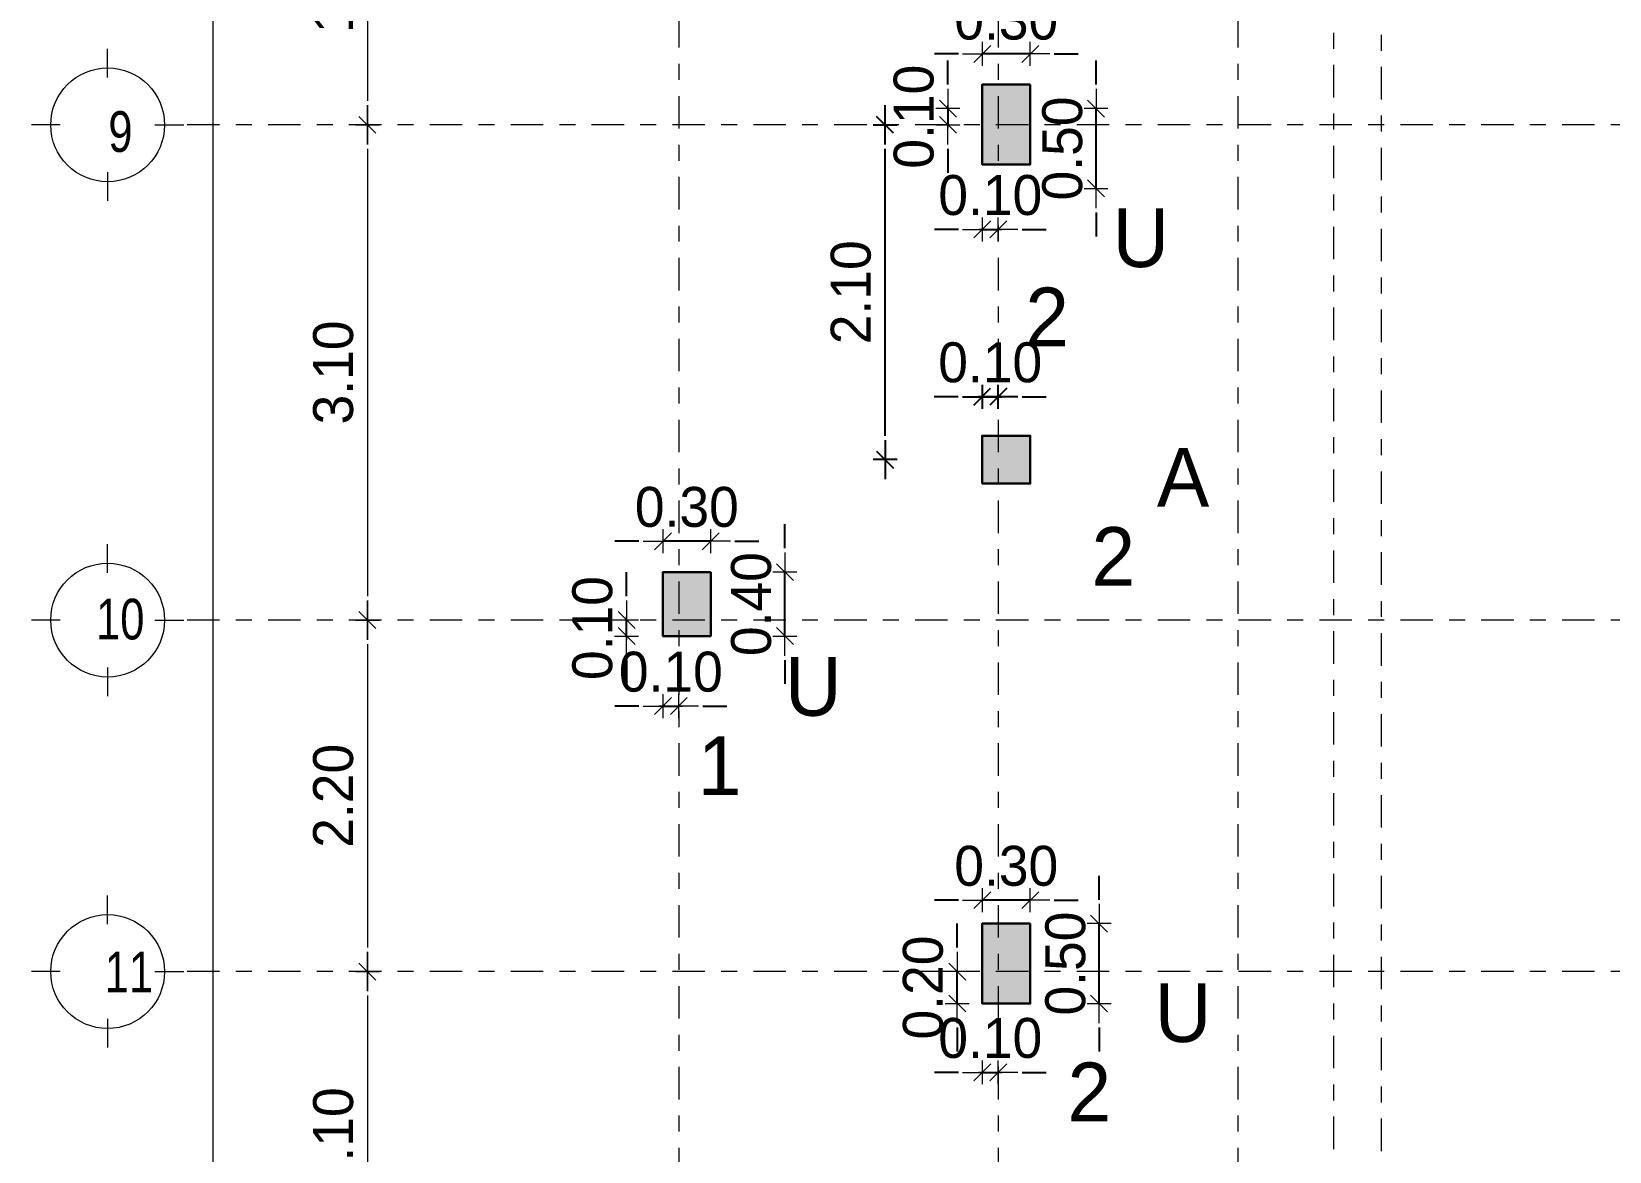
# Model space of a CAD drawing. Header units: inches. Extents: x -1583 to -1389, y -6910 to -6586.
# Drawn here: x -1456.87 to -1446.99, y -6623.14 to -6616.13 of the extents above; entities that cross this region are included whole.
import ezdxf

# ---------------------------------------------------------------- set-up
doc = ezdxf.new("R2010")
doc.units = ezdxf.units.IN
doc.header["$MEASUREMENT"] = 0
doc.linetypes.add('CENTERX2', pattern=[101.6, 63.5, -12.7, 12.7, -12.7])
doc.linetypes.add('DASHDOTX2', pattern=[50.8, 25.4, -12.7, 0, -12.7])
for name, color, linetype in [('Axsis', 8, 'CENTERX2'), ('footing', 5, 'Continuous'), ('U-r-p', 7, 'Continuous')]:
    doc.layers.add(name, color=color, linetype=linetype)
for name, color, linetype, lineweight in [('COLUMNS', 3, 'Continuous', 30), ('dime', 240, 'Continuous', 13), ('ejes', 134, 'Continuous', 15), ('F DIM IN', 147, 'Continuous', 5), ('st', 41, 'Continuous', 15), ('wall', 7, 'Continuous', 30)]:
    doc.layers.add(name, color=color, linetype=linetype, lineweight=lineweight)
doc.styles.add('ARIAL', font='arialbd.ttf', dxfattribs={"width": 0.8, "height": 500})
doc.styles.add('AX', font='xarab.shx', dxfattribs={"height": 0.12})
doc.styles.add('SOSA', font='sosa.shx')
doc.dimstyles.new('DIM-50', dxfattribs={"dimtxt": 0.25, "dimasz": 0.15, "dimexe": 0, "dimexo": 0, "dimgap": 0.05, "dimtad": 1, "dimzin": 0, "dimdsep": 46, "dimtxsty": 'SOSA', "dimblk1": 'DIM-TICK', "dimblk2": 'DIM-TICK', "dimsah": 1, "dimcen": 1, "dimse1": 1, "dimse2": 1, "dimclrd": 251, "dimclrt": 4, "dimadec": 0, "dimazin": 0, "dimtfac": 1.5, "dimtix": 1, "dimtmove": 0, "dimatfit": 0, "dimldrblk": 'DIM-TICK', "dimfxl": 1, "dimtolj": 1, "dimtzin": 0, "dimarcsym": 0})

# ---------------------------------------------------------------- blocks, each defined once
blk = doc.blocks.new('12556')
at = {"layer": 'COLUMNS'}
h = blk.add_hatch(color=1, dxfattribs=at)
h.set_gradient(color1=(0, 255, 0), color2=(0, 77, 0), rotation=45, centered=1, one_color=1, tint=0.15, name='INVCYLINDER')
h.paths.add_polyline_path([(764545.9607, 2210423.4488), (764545.6607, 2210423.4488), (764545.6607, 2210422.9488), (764545.9607, 2210422.9488)])
h = blk.add_hatch(color=1, dxfattribs=at)
h.set_gradient(color1=(0, 255, 0), color2=(0, 77, 0), rotation=45, centered=1, one_color=1, tint=0.15, name='INVCYLINDER')
h.paths.add_polyline_path([(764545.9607, 2210418.1969), (764545.6607, 2210418.1969), (764545.6607, 2210417.6969), (764545.9607, 2210417.6969)])
at = {"layer": 'COLUMNS', "color": 3}
for points in [[(764545.9607, 2210423.4488), (764545.6607, 2210423.4488), (764545.6607, 2210422.9488), (764545.9607, 2210422.9488)], [(764545.9607, 2210418.1969), (764545.6607, 2210418.1969), (764545.6607, 2210417.6969), (764545.9607, 2210417.6969)]]:
    blk.add_lwpolyline(points, close=True, dxfattribs=at)
blk = doc.blocks.new('44545')
at = {"layer": 'COLUMNS'}
h = blk.add_hatch(color=1, dxfattribs=at)
h.set_gradient(color1=(0, 255, 0), color2=(0, 77, 0), rotation=45, centered=1, one_color=1, tint=0.15, name='INVCYLINDER')
h.paths.add_polyline_path([(764585.9324, 2210421.0365), (764585.6324, 2210421.0365), (764585.6324, 2210420.6365), (764585.9324, 2210420.6365)])
at = {"layer": 'COLUMNS', "color": 3}
blk.add_lwpolyline([(764585.9324, 2210421.0365), (764585.6324, 2210421.0365), (764585.6324, 2210420.6365), (764585.9324, 2210420.6365)], close=True, dxfattribs=at)
blk = doc.blocks.new('1215447849')
at = {"layer": 'F DIM IN', "color": 0}
for p, q in [((2873.4101, -5903.6358), (2873.4101, -5903.4558)), ((2873.1138, -5903.9321), (2872.9338, -5903.9321)), ((2873.7063, -5903.9321), (2873.8863, -5903.9321)), ((2873.4101, -5904.2284), (2873.4101, -5904.4084))]:
    blk.add_line(p, q, dxfattribs=at)
blk.add_circle((2873.4101, -5903.9321), 0.3563, dxfattribs=at)
blk = doc.blocks.new('DIM-TICK')
for p, q in [((-0.82, 0), (0.82, 0)), ((-0.354, -0.354), (0.354, 0.354)), ((0, 0.5), (0, -0.5))]:
    blk.add_line(p, q)
blk = doc.blocks.new('*D32')
at = {"layer": 'Defpoints', "color": 0, "transparency": 16777216}
for p in [(-1799.3039, -6619.7948), (-1799.469, -6621.5948), (-1799.3449, -6621.5948)]:
    blk.add_point(p, dxfattribs=at)
at = {"layer": 'dime', "color": 251, "lineweight": -2, "transparency": 16777216}
blk.add_line((-1799.469, -6619.9448), (-1799.469, -6621.4448), dxfattribs=at)
at = {"layer": 'dime', "color": 251, "lineweight": -2, "transparency": 16777216, "xscale": 0.15, "yscale": 0.15, "zscale": 0.15}
for p, rotation in [((-1799.469, -6619.7948), 90), ((-1799.469, -6621.5948), 270)]:
    blk.add_blockref('DIM-TICK', p, dxfattribs=dict(at, rotation=rotation))
at = {"layer": 'dime', "color": 4, "transparency": 16777216, "insert": (-1799.6825, -6620.6948), "char_height": 0.25, "attachment_point": 5, "rotation": 90, "style": 'SOSA'}
blk.add_mtext('\\A1;1.80', dxfattribs=at)
blk = doc.blocks.new('*D33')
at = {"layer": 'Defpoints', "color": 0, "transparency": 16777216}
for p in [(-1799.3449, -6621.5948), (-1799.469, -6624.6948), (-1799.4143, -6624.6948)]:
    blk.add_point(p, dxfattribs=at)
at = {"layer": 'dime', "color": 251, "lineweight": -2, "transparency": 16777216}
blk.add_line((-1799.469, -6621.7448), (-1799.469, -6624.5448), dxfattribs=at)
at = {"layer": 'dime', "color": 251, "lineweight": -2, "transparency": 16777216, "xscale": 0.15, "yscale": 0.15, "zscale": 0.15}
for p, rotation in [((-1799.469, -6621.5948), 90), ((-1799.469, -6624.6948), 270)]:
    blk.add_blockref('DIM-TICK', p, dxfattribs=dict(at, rotation=rotation))
at = {"layer": 'dime', "color": 4, "transparency": 16777216, "insert": (-1799.6825, -6623.1448), "char_height": 0.25, "attachment_point": 5, "rotation": 90, "style": 'SOSA'}
blk.add_mtext('\\A1;3.10', dxfattribs=at)
blk = doc.blocks.new('*D34')
at = {"layer": 'Defpoints', "color": 0, "transparency": 16777216}
for p in [(-1799.4143, -6624.6948), (-1799.469, -6626.8948), (-1799.3351, -6626.8948)]:
    blk.add_point(p, dxfattribs=at)
at = {"layer": 'dime', "color": 251, "lineweight": -2, "transparency": 16777216}
blk.add_line((-1799.469, -6624.8448), (-1799.469, -6626.7448), dxfattribs=at)
at = {"layer": 'dime', "color": 251, "lineweight": -2, "transparency": 16777216, "xscale": 0.15, "yscale": 0.15, "zscale": 0.15}
for p, rotation in [((-1799.469, -6624.6948), 90), ((-1799.469, -6626.8948), 270)]:
    blk.add_blockref('DIM-TICK', p, dxfattribs=dict(at, rotation=rotation))
at = {"layer": 'dime', "color": 4, "transparency": 16777216, "insert": (-1799.6825, -6625.7948), "char_height": 0.25, "attachment_point": 5, "rotation": 90, "style": 'SOSA'}
blk.add_mtext('\\A1;2.20', dxfattribs=at)
blk = doc.blocks.new('*D35')
at = {"layer": 'Defpoints', "color": 0, "transparency": 16777216}
for p in [(-1799.3351, -6626.8948), (-1799.5215, -6628.9948), (-1799.469, -6628.9948)]:
    blk.add_point(p, dxfattribs=at)
at = {"layer": 'dime', "color": 251, "lineweight": -2, "transparency": 16777216}
blk.add_line((-1799.469, -6627.0448), (-1799.469, -6628.8448), dxfattribs=at)
at = {"layer": 'dime', "color": 251, "lineweight": -2, "transparency": 16777216, "xscale": 0.15, "yscale": 0.15, "zscale": 0.15}
for p, rotation in [((-1799.469, -6626.8948), 90), ((-1799.469, -6628.9948), 270)]:
    blk.add_blockref('DIM-TICK', p, dxfattribs=dict(at, rotation=rotation))
at = {"layer": 'dime', "color": 4, "transparency": 16777216, "insert": (-1799.6825, -6627.9448), "char_height": 0.25, "attachment_point": 5, "rotation": 90, "style": 'SOSA'}
blk.add_mtext('\\A1;2.10', dxfattribs=at)
blk = doc.blocks.new('*D38')
at = {"layer": 'Defpoints', "color": 0, "transparency": 16777216}
for p in [(-1800.4342, -6599.0948), (-1797.6195, -6599.0948), (-1797.6195, -6629.0948)]:
    blk.add_point(p, dxfattribs=at)
at = {"layer": 'dime', "color": 251, "lineweight": -2, "transparency": 16777216}
blk.add_line((-1800.4342, -6628.9448), (-1800.4342, -6599.2448), dxfattribs=at)
at = {"layer": 'dime', "color": 251, "lineweight": -2, "transparency": 16777216, "xscale": 0.15, "yscale": 0.15, "zscale": 0.15}
for p, rotation in [((-1800.4342, -6599.0948), 90), ((-1800.4342, -6629.0948), 270)]:
    blk.add_blockref('DIM-TICK', p, dxfattribs=dict(at, rotation=rotation))
at = {"layer": 'dime', "color": 4, "transparency": 16777216, "insert": (-1800.6477, -6614.0948), "char_height": 0.25, "attachment_point": 5, "rotation": 90, "style": 'SOSA'}
blk.add_mtext('\\A1;30.00', dxfattribs=at)
blk = doc.blocks.new('*D128')
at = {"layer": 'Defpoints', "color": 0, "transparency": 16777216}
for p in [(-1453.1457, -6619.8188), (-1452.919, -6619.8188), (-1452.919, -6619.9188)]:
    blk.add_point(p, dxfattribs=at)
at = {"layer": 'dime', "color": 251, "lineweight": -2, "transparency": 16777216}
for p, q in [((-1453.1457, -6619.6688), (-1453.1457, -6619.5188)), ((-1453.1457, -6619.9188), (-1453.1457, -6619.8188)), ((-1453.1457, -6620.0688), (-1453.1457, -6620.2188))]:
    blk.add_line(p, q, dxfattribs=at)
at = {"layer": 'dime', "color": 251, "lineweight": -2, "transparency": 16777216, "xscale": 0.15, "yscale": 0.15, "zscale": 0.15}
for p, rotation in [((-1453.1457, -6619.8188), 270), ((-1453.1457, -6619.9188), 90)]:
    blk.add_blockref('DIM-TICK', p, dxfattribs=dict(at, rotation=rotation))
at = {"layer": 'dime', "color": 4, "transparency": 16777216, "insert": (-1453.3593, -6619.8688), "char_height": 0.25, "attachment_point": 5, "rotation": 90, "style": 'SOSA'}
blk.add_mtext('\\A1;0.10', dxfattribs=at)
blk = doc.blocks.new('*D129')
at = {"layer": 'Defpoints', "color": 0, "transparency": 16777216}
for p in [(-1452.919, -6619.939), (-1452.819, -6619.939), (-1452.819, -6620.3568)]:
    blk.add_point(p, dxfattribs=at)
at = {"layer": 'dime', "color": 251, "lineweight": -2, "transparency": 16777216}
for p, q in [((-1453.069, -6620.3568), (-1453.219, -6620.3568)), ((-1452.919, -6620.3568), (-1452.819, -6620.3568)), ((-1452.669, -6620.3568), (-1452.519, -6620.3568))]:
    blk.add_line(p, q, dxfattribs=at)
at = {"layer": 'dime', "color": 251, "lineweight": -2, "transparency": 16777216, "xscale": 0.15, "yscale": 0.15, "zscale": 0.15}
blk.add_blockref('DIM-TICK', (-1452.919, -6620.3568), dxfattribs=at)
at = {"layer": 'dime', "color": 251, "lineweight": -2, "transparency": 16777216, "xscale": 0.15, "yscale": 0.15, "zscale": 0.15, "rotation": 180}
blk.add_blockref('DIM-TICK', (-1452.819, -6620.3568), dxfattribs=at)
at = {"layer": 'dime', "color": 4, "transparency": 16777216, "insert": (-1452.869, -6620.1433), "char_height": 0.25, "attachment_point": 5, "style": 'SOSA'}
blk.add_mtext('\\A1;0.10', dxfattribs=at)
blk = doc.blocks.new('*D130')
at = {"layer": 'Defpoints', "color": 0, "transparency": 16777216}
for p in [(-1452.619, -6619.5188), (-1452.1551, -6619.5188), (-1452.619, -6619.9188)]:
    blk.add_point(p, dxfattribs=at)
at = {"layer": 'dime', "color": 251, "lineweight": -2, "transparency": 16777216}
for p, q in [((-1452.1551, -6619.3688), (-1452.1551, -6619.2188)), ((-1452.1551, -6619.9188), (-1452.1551, -6619.5188)), ((-1452.1551, -6620.0688), (-1452.1551, -6620.2188))]:
    blk.add_line(p, q, dxfattribs=at)
at = {"layer": 'dime', "color": 251, "lineweight": -2, "transparency": 16777216, "xscale": 0.15, "yscale": 0.15, "zscale": 0.15}
for p, rotation in [((-1452.1551, -6619.5188), 270), ((-1452.1551, -6619.9188), 90)]:
    blk.add_blockref('DIM-TICK', p, dxfattribs=dict(at, rotation=rotation))
at = {"layer": 'dime', "color": 4, "transparency": 16777216, "insert": (-1452.3652, -6619.7188), "char_height": 0.25, "attachment_point": 5, "rotation": 90, "style": 'SOSA'}
blk.add_mtext('\\A1;0.40', dxfattribs=at)
blk = doc.blocks.new('*D131')
at = {"layer": 'Defpoints', "color": 0, "transparency": 16777216}
for p in [(-1452.919, -6619.3253), (-1452.919, -6619.5188), (-1452.619, -6619.5188)]:
    blk.add_point(p, dxfattribs=at)
at = {"layer": 'dime', "color": 251, "lineweight": -2, "transparency": 16777216}
for p, q in [((-1453.069, -6619.3253), (-1453.219, -6619.3253)), ((-1452.619, -6619.3253), (-1452.919, -6619.3253)), ((-1452.469, -6619.3253), (-1452.319, -6619.3253))]:
    blk.add_line(p, q, dxfattribs=at)
at = {"layer": 'dime', "color": 251, "lineweight": -2, "transparency": 16777216, "xscale": 0.15, "yscale": 0.15, "zscale": 0.15}
blk.add_blockref('DIM-TICK', (-1452.919, -6619.3253), dxfattribs=at)
at = {"layer": 'dime', "color": 251, "lineweight": -2, "transparency": 16777216, "xscale": 0.15, "yscale": 0.15, "zscale": 0.15, "rotation": 180}
blk.add_blockref('DIM-TICK', (-1452.619, -6619.3253), dxfattribs=at)
at = {"layer": 'dime', "color": 4, "transparency": 16777216, "insert": (-1452.769, -6619.1118), "char_height": 0.25, "attachment_point": 5, "style": 'SOSA'}
blk.add_mtext('\\A1;0.30', dxfattribs=at)
blk = doc.blocks.new('*D163')
at = {"layer": 'Defpoints', "color": 0, "transparency": 16777216}
for p in [(-1451.0759, -6622.0188), (-1450.919, -6622.0188), (-1450.919, -6622.2188)]:
    blk.add_point(p, dxfattribs=at)
at = {"layer": 'dime', "color": 251, "lineweight": -2, "transparency": 16777216}
for p, q in [((-1451.0759, -6621.8688), (-1451.0759, -6621.7188)), ((-1451.0759, -6622.2188), (-1451.0759, -6622.0188)), ((-1451.0759, -6622.3688), (-1451.0759, -6622.5188))]:
    blk.add_line(p, q, dxfattribs=at)
at = {"layer": 'dime', "color": 251, "lineweight": -2, "transparency": 16777216, "xscale": 0.15, "yscale": 0.15, "zscale": 0.15}
for p, rotation in [((-1451.0759, -6622.0188), 270), ((-1451.0759, -6622.2188), 90)]:
    blk.add_blockref('DIM-TICK', p, dxfattribs=dict(at, rotation=rotation))
at = {"layer": 'dime', "color": 4, "transparency": 16777216, "insert": (-1451.2894, -6622.1188), "char_height": 0.25, "attachment_point": 5, "rotation": 90, "style": 'SOSA'}
blk.add_mtext('\\A1;0.20', dxfattribs=at)
blk = doc.blocks.new('*D164')
at = {"layer": 'Defpoints', "color": 0, "transparency": 16777216}
for p in [(-1450.919, -6622.2188), (-1450.819, -6622.2188), (-1450.819, -6622.6496)]:
    blk.add_point(p, dxfattribs=at)
at = {"layer": 'dime', "color": 251, "lineweight": -2, "transparency": 16777216}
for p, q in [((-1451.069, -6622.6496), (-1451.219, -6622.6496)), ((-1450.919, -6622.6496), (-1450.819, -6622.6496)), ((-1450.669, -6622.6496), (-1450.519, -6622.6496))]:
    blk.add_line(p, q, dxfattribs=at)
at = {"layer": 'dime', "color": 251, "lineweight": -2, "transparency": 16777216, "xscale": 0.15, "yscale": 0.15, "zscale": 0.15}
blk.add_blockref('DIM-TICK', (-1450.919, -6622.6496), dxfattribs=at)
at = {"layer": 'dime', "color": 251, "lineweight": -2, "transparency": 16777216, "xscale": 0.15, "yscale": 0.15, "zscale": 0.15, "rotation": 180}
blk.add_blockref('DIM-TICK', (-1450.819, -6622.6496), dxfattribs=at)
at = {"layer": 'dime', "color": 4, "transparency": 16777216, "insert": (-1450.869, -6622.4361), "char_height": 0.25, "attachment_point": 5, "style": 'SOSA'}
blk.add_mtext('\\A1;0.10', dxfattribs=at)
blk = doc.blocks.new('*D165')
at = {"layer": 'Defpoints', "color": 0, "transparency": 16777216}
for p in [(-1450.619, -6621.7188), (-1450.1878, -6621.7188), (-1450.619, -6622.2188)]:
    blk.add_point(p, dxfattribs=at)
at = {"layer": 'dime', "color": 251, "lineweight": -2, "transparency": 16777216}
for p, q in [((-1450.1878, -6621.5688), (-1450.1878, -6621.4188)), ((-1450.1878, -6622.2188), (-1450.1878, -6621.7188)), ((-1450.1878, -6622.3688), (-1450.1878, -6622.5188))]:
    blk.add_line(p, q, dxfattribs=at)
at = {"layer": 'dime', "color": 251, "lineweight": -2, "transparency": 16777216, "xscale": 0.15, "yscale": 0.15, "zscale": 0.15}
for p, rotation in [((-1450.1878, -6621.7188), 270), ((-1450.1878, -6622.2188), 90)]:
    blk.add_blockref('DIM-TICK', p, dxfattribs=dict(at, rotation=rotation))
at = {"layer": 'dime', "color": 4, "transparency": 16777216, "insert": (-1450.3979, -6621.9688), "char_height": 0.25, "attachment_point": 5, "rotation": 90, "style": 'SOSA'}
blk.add_mtext('\\A1;0.50', dxfattribs=at)
blk = doc.blocks.new('*D166')
at = {"layer": 'Defpoints', "color": 0, "transparency": 16777216}
for p in [(-1450.919, -6621.572), (-1450.919, -6621.7188), (-1450.619, -6621.7188)]:
    blk.add_point(p, dxfattribs=at)
at = {"layer": 'dime', "color": 251, "lineweight": -2, "transparency": 16777216}
for p, q in [((-1451.069, -6621.572), (-1451.219, -6621.572)), ((-1450.619, -6621.572), (-1450.919, -6621.572)), ((-1450.469, -6621.572), (-1450.319, -6621.572))]:
    blk.add_line(p, q, dxfattribs=at)
at = {"layer": 'dime', "color": 251, "lineweight": -2, "transparency": 16777216, "xscale": 0.15, "yscale": 0.15, "zscale": 0.15}
blk.add_blockref('DIM-TICK', (-1450.919, -6621.572), dxfattribs=at)
at = {"layer": 'dime', "color": 251, "lineweight": -2, "transparency": 16777216, "xscale": 0.15, "yscale": 0.15, "zscale": 0.15, "rotation": 180}
blk.add_blockref('DIM-TICK', (-1450.619, -6621.572), dxfattribs=at)
at = {"layer": 'dime', "color": 4, "transparency": 16777216, "insert": (-1450.769, -6621.3585), "char_height": 0.25, "attachment_point": 5, "style": 'SOSA'}
blk.add_mtext('\\A1;0.30', dxfattribs=at)
blk = doc.blocks.new('*D83')
at = {"layer": 'Defpoints', "color": 0, "transparency": 16777216}
for p in [(-1450.919, -6616.6168), (-1451.134, -6616.7188), (-1450.919, -6616.7188)]:
    blk.add_point(p, dxfattribs=at)
at = {"layer": 'dime', "color": 251, "lineweight": -2, "transparency": 16777216}
for p, q in [((-1451.134, -6616.4668), (-1451.134, -6616.3168)), ((-1451.134, -6616.6168), (-1451.134, -6616.7188)), ((-1451.134, -6616.8688), (-1451.134, -6617.0188))]:
    blk.add_line(p, q, dxfattribs=at)
at = {"layer": 'dime', "color": 251, "lineweight": -2, "transparency": 16777216, "xscale": 0.15, "yscale": 0.15, "zscale": 0.15}
for p, rotation in [((-1451.134, -6616.6168), 270), ((-1451.134, -6616.7188), 90)]:
    blk.add_blockref('DIM-TICK', p, dxfattribs=dict(at, rotation=rotation))
at = {"layer": 'dime', "color": 4, "transparency": 16777216, "insert": (-1451.3475, -6616.6678), "char_height": 0.25, "attachment_point": 5, "rotation": 90, "style": 'SOSA'}
blk.add_mtext('\\A1;0.10', dxfattribs=at)
blk = doc.blocks.new('*D167')
at = {"layer": 'Defpoints', "color": 0, "transparency": 16777216}
for p in [(-1450.919, -6616.9668), (-1450.819, -6616.9668), (-1450.819, -6617.3733)]:
    blk.add_point(p, dxfattribs=at)
at = {"layer": 'dime', "color": 251, "lineweight": -2, "transparency": 16777216}
for p, q in [((-1451.069, -6617.3733), (-1451.219, -6617.3733)), ((-1450.919, -6617.3733), (-1450.819, -6617.3733)), ((-1450.669, -6617.3733), (-1450.519, -6617.3733))]:
    blk.add_line(p, q, dxfattribs=at)
at = {"layer": 'dime', "color": 251, "lineweight": -2, "transparency": 16777216, "xscale": 0.15, "yscale": 0.15, "zscale": 0.15}
blk.add_blockref('DIM-TICK', (-1450.919, -6617.3733), dxfattribs=at)
at = {"layer": 'dime', "color": 251, "lineweight": -2, "transparency": 16777216, "xscale": 0.15, "yscale": 0.15, "zscale": 0.15, "rotation": 180}
blk.add_blockref('DIM-TICK', (-1450.819, -6617.3733), dxfattribs=at)
at = {"layer": 'dime', "color": 4, "transparency": 16777216, "insert": (-1450.869, -6617.1598), "char_height": 0.25, "attachment_point": 5, "style": 'SOSA'}
blk.add_mtext('\\A1;0.10', dxfattribs=at)
blk = doc.blocks.new('*D81')
at = {"layer": 'Defpoints', "color": 0, "transparency": 16777216}
for p in [(-1450.619, -6616.6168), (-1450.207, -6616.6168), (-1450.619, -6617.1168)]:
    blk.add_point(p, dxfattribs=at)
at = {"layer": 'dime', "color": 251, "lineweight": -2, "transparency": 16777216}
for p, q in [((-1450.207, -6616.4668), (-1450.207, -6616.3168)), ((-1450.207, -6617.1168), (-1450.207, -6616.6168)), ((-1450.207, -6617.2668), (-1450.207, -6617.4168))]:
    blk.add_line(p, q, dxfattribs=at)
at = {"layer": 'dime', "color": 251, "lineweight": -2, "transparency": 16777216, "xscale": 0.15, "yscale": 0.15, "zscale": 0.15}
for p, rotation in [((-1450.207, -6616.6168), 270), ((-1450.207, -6617.1168), 90)]:
    blk.add_blockref('DIM-TICK', p, dxfattribs=dict(at, rotation=rotation))
at = {"layer": 'dime', "color": 4, "transparency": 16777216, "insert": (-1450.4171, -6616.8668), "char_height": 0.25, "attachment_point": 5, "rotation": 90, "style": 'SOSA'}
blk.add_mtext('\\A1;0.50', dxfattribs=at)
blk = doc.blocks.new('*D168')
at = {"layer": 'Defpoints', "color": 0, "transparency": 16777216}
for p in [(-1450.919, -6616.2752), (-1450.919, -6616.4668), (-1450.619, -6616.4668)]:
    blk.add_point(p, dxfattribs=at)
at = {"layer": 'dime', "color": 251, "lineweight": -2, "transparency": 16777216}
for p, q in [((-1451.069, -6616.2752), (-1451.219, -6616.2752)), ((-1450.619, -6616.2752), (-1450.919, -6616.2752)), ((-1450.469, -6616.2752), (-1450.319, -6616.2752))]:
    blk.add_line(p, q, dxfattribs=at)
at = {"layer": 'dime', "color": 251, "lineweight": -2, "transparency": 16777216, "xscale": 0.15, "yscale": 0.15, "zscale": 0.15}
blk.add_blockref('DIM-TICK', (-1450.919, -6616.2752), dxfattribs=at)
at = {"layer": 'dime', "color": 251, "lineweight": -2, "transparency": 16777216, "xscale": 0.15, "yscale": 0.15, "zscale": 0.15, "rotation": 180}
blk.add_blockref('DIM-TICK', (-1450.619, -6616.2752), dxfattribs=at)
at = {"layer": 'dime', "color": 4, "transparency": 16777216, "insert": (-1450.769, -6616.0616), "char_height": 0.25, "attachment_point": 5, "style": 'SOSA'}
blk.add_mtext('\\A1;0.30', dxfattribs=at)
blk = doc.blocks.new('U-r-p')
at = {"layer": 'U-r-p', "color": 4, "style": 'AX', "flags": 4}
for tag, p, height in [('R', (0.1356, 0.2047), 0.2304), ('1', (-0.3182, -0.04), 0.192)]:
    blk.add_attdef(tag, p, '', height=height, dxfattribs=at)
blk = doc.blocks.new('*D307')
at = {"layer": 'Defpoints', "color": 0, "transparency": 16777216}
for p in [(-1450.9199, -6618.4204), (-1450.9199, -6618.6646), (-1450.819, -6618.6646)]:
    blk.add_point(p, dxfattribs=at)
at = {"layer": 'footing', "color": 251, "lineweight": -2, "transparency": 16777216}
for p, q in [((-1451.0699, -6618.4204), (-1451.2199, -6618.4204)), ((-1450.819, -6618.4204), (-1450.9199, -6618.4204)), ((-1450.669, -6618.4204), (-1450.519, -6618.4204))]:
    blk.add_line(p, q, dxfattribs=at)
at = {"layer": 'footing', "color": 251, "lineweight": -2, "transparency": 16777216, "xscale": 0.15, "yscale": 0.15, "zscale": 0.15}
blk.add_blockref('DIM-TICK', (-1450.9199, -6618.4204), dxfattribs=at)
at = {"layer": 'footing', "color": 251, "lineweight": -2, "transparency": 16777216, "xscale": 0.15, "yscale": 0.15, "zscale": 0.15, "rotation": 180}
blk.add_blockref('DIM-TICK', (-1450.819, -6618.4204), dxfattribs=at)
at = {"layer": 'footing', "color": 4, "transparency": 16777216, "insert": (-1450.8694, -6618.2069), "char_height": 0.25, "attachment_point": 5, "style": 'SOSA'}
blk.add_mtext('\\A1;0.10', dxfattribs=at)
blk = doc.blocks.new('*D308')
at = {"layer": 'Defpoints', "color": 0, "transparency": 16777216}
for p in [(-1451.5277, -6616.7188), (-1450.5772, -6616.7188), (-1450.619, -6618.8146)]:
    blk.add_point(p, dxfattribs=at)
at = {"layer": 'footing', "color": 251, "lineweight": -2, "transparency": 16777216}
blk.add_line((-1451.5277, -6618.6646), (-1451.5277, -6616.8688), dxfattribs=at)
at = {"layer": 'footing', "color": 251, "lineweight": -2, "transparency": 16777216, "xscale": 0.15, "yscale": 0.15, "zscale": 0.15}
for p, rotation in [((-1451.5277, -6616.7188), 90), ((-1451.5277, -6618.8146), 270)]:
    blk.add_blockref('DIM-TICK', p, dxfattribs=dict(at, rotation=rotation))
at = {"layer": 'footing', "color": 4, "transparency": 16777216, "insert": (-1451.7412, -6617.7667), "char_height": 0.25, "attachment_point": 5, "rotation": 90, "style": 'SOSA'}
blk.add_mtext('\\A1;2.10', dxfattribs=at)
blk = doc.blocks.new('25698555')
at = {"layer": 'Axsis', "color": 251, "linetype": 'DASHDOTX2', "lineweight": 5, "ltscale": 0.008, "true_color": 0x636466}
for p, q in [((-1797.5195, -6596.0948), (-1797.5195, -6632.0948)), ((-1795.5195, -6596.0948), (-1795.5195, -6632.0948)), ((-1794.0195, -6596.0948), (-1794.0195, -6632.0948)), ((-1778.6195, -6621.5948), (-1800.6195, -6621.5948)), ((-1778.6195, -6624.6948), (-1800.6195, -6624.6948)), ((-1778.6195, -6626.8948), (-1800.6195, -6626.8948))]:
    blk.add_line(p, q, dxfattribs=at)
for points in [[(-1793.2748, -6632.0948), (-1793.4195, -6631.551), (-1793.4195, -6596.6387), (-1793.2748, -6596.0948)], [(-1792.4767, -6632.0948), (-1793.1195, -6631.5633), (-1793.1195, -6596.6264), (-1792.4767, -6596.0948)]]:
    blk.add_lwpolyline(points, dxfattribs=at)
at = {"layer": 'wall', "color": 116, "true_color": 0x136734, "rotation": 270}
for p in [(4102.8363, -3748.1848), (4102.8363, -3751.2848), (4102.8363, -3753.4848)]:
    blk.add_blockref('1215447849', p, dxfattribs=at)
at = {"layer": 'ejes', "color": 116, "ltscale": 0.05, "true_color": 0x136734, "char_height": 0.2548, "width": 0.270767, "style": 'ARIAL'}
for s, insert, attachment_point in [('{\\fBankGothic Md BT|b0|i0|c178|p34;9}', (-1800.9399, -6621.7679), 9), ('{\\fBankGothic Md BT|b0|i0|c178|p34;10}', (-1800.8654, -6624.8197), 9), ('{\\fBankGothic Md BT|b0|i0|c178|p34;11}', (-1800.8111, -6626.77), 3)]:
    blk.add_mtext(s, dxfattribs=dict(at, insert=insert, attachment_point=attachment_point))
at = {"layer": 'dime', "color": 1}
dim = blk.add_linear_dim(base=(-1800.4342, -6599.0948), p1=(-1797.6195, -6629.0948), p2=(-1797.6195, -6599.0948), angle=90, dimstyle='DIM-50', dxfattribs=at)
dim.commit()
dim.dimension.update_dxf_attribs({"geometry": '*D38', "text_midpoint": (-1800.6477, -6614.0948)})
for base, p1, p2, picture, middle in [((-1799.469, -6621.5948), (-1799.3039, -6619.7948), (-1799.3449, -6621.5948), '*D32', (-1799.6825, -6620.6948)), ((-1799.469, -6624.6948), (-1799.3449, -6621.5948), (-1799.4143, -6624.6948), '*D33', (-1799.6825, -6623.1448)), ((-1799.469, -6626.8948), (-1799.4143, -6624.6948), (-1799.3351, -6626.8948), '*D34', (-1799.6825, -6625.7948)), ((-1799.469, -6628.9948), (-1799.3351, -6626.8948), (-1799.5215, -6628.9948), '*D35', (-1799.6825, -6627.9448))]:
    dim = blk.add_linear_dim(base=base, p1=p1, p2=p2, angle=90, dimstyle='DIM-50', override={"dimtmove": 1}, dxfattribs=at)
    dim.commit()
    dim.dimension.update_dxf_attribs({"geometry": picture, "text_midpoint": middle})

msp = doc.modelspace()

# ---------------------------------------------------------------- hatches: boundary and pattern name
at = {"layer": 'COLUMNS'}
h = msp.add_hatch(color=1, dxfattribs=at)
h.set_gradient(color1=(0, 255, 0), color2=(0, 77, 0), rotation=45, centered=1, one_color=1, tint=0.15, name='INVCYLINDER')
h.paths.add_polyline_path([(-1450.619, -6618.6646), (-1450.9199, -6618.6646), (-1450.9199, -6618.9646), (-1450.619, -6618.9646)])

# ---------------------------------------------------------------- linework, layer by layer
at = {"layer": 'COLUMNS', "color": 3}
msp.add_lwpolyline([(-1450.9199, -6618.9646), (-1450.9199, -6618.6646), (-1450.619, -6618.6646), (-1450.619, -6618.9646)], close=True, dxfattribs=at)

# ---------------------------------------------------------------- block references
at = {"color": 0}
ref = msp.add_blockref('U-r-p', (-1450.2832, -6617.9617), dxfattribs=dict(at, xscale=2.295651420719381, yscale=2.295651420719381, zscale=2.295651420719381))
ref.add_attrib('U', 'U', (-1450.1034, -6617.6092), dxfattribs={"layer": 'st', "color": 0, "height": 0.3673, "style": 'AX', "flags": 4})
ref.add_attrib('1', '2', (-1450.6494, -6618.1049), dxfattribs={"layer": 'st', "color": 0, "height": 0.3673, "style": 'AX', "flags": 4})
ref = msp.add_blockref('U-r-p', (-1450.0055, -6619.4608), dxfattribs=dict(at, xscale=2.295651420719381, yscale=2.295651420719381, zscale=2.295651420719381))
ref.add_attrib('U', 'A', (-1449.8257, -6619.1083), dxfattribs={"layer": 'st', "color": 0, "height": 0.3673, "style": 'AX', "flags": 4})
ref.add_attrib('1', ' 2', (-1450.3717, -6619.6041), dxfattribs={"layer": 'st', "color": 0, "height": 0.3673, "style": 'AX', "flags": 4})
ref = msp.add_blockref('U-r-p', (-1452.3345, -6620.7704), dxfattribs=dict(at, xscale=2.295651420719381, yscale=2.295651420719381, zscale=2.295651420719381))
ref.add_attrib('U', 'U', (-1452.1547, -6620.4178), dxfattribs={"layer": 'st', "color": 0, "height": 0.3673, "style": 'AX', "flags": 4})
ref.add_attrib('1', '1', (-1452.7007, -6620.9136), dxfattribs={"layer": 'st', "color": 0, "height": 0.3673, "style": 'AX', "flags": 4})
ref = msp.add_blockref('U-r-p', (-1450.0191, -6622.8125), dxfattribs=dict(at, xscale=2.295651420719381, yscale=2.295651420719381, zscale=2.295651420719381))
ref.add_attrib('U', 'U', (-1449.8393, -6622.4599), dxfattribs={"layer": 'st', "color": 0, "height": 0.3673, "style": 'AX', "flags": 4})
ref.add_attrib('1', '2', (-1450.3853, -6622.9557), dxfattribs={"layer": 'st', "color": 0, "height": 0.3673, "style": 'AX', "flags": 4})
at = {"layer": 'COLUMNS'}
for name, p in [('44545', (-766038.5514, -2217040.5553)), ('12556', (-765996.5797, -2217039.9157))]:
    msp.add_blockref(name, p, dxfattribs=at)
at = {"layer": 'dime', "color": 1}
msp.add_blockref('25698555', (344.7006, 4.876), dxfattribs=at)

# ---------------------------------------------------------------- dimensions: what is measured, and where the dimension line sits
for p1, p2, distance, picture, middle in [((-1450.619, -6616.4668), (-1450.919, -6616.4668), -0.1917, '*D168', (-1450.769, -6616.0616)), ((-1450.919, -6616.6168), (-1450.919, -6616.7188), -0.215, '*D83', (-1451.3475, -6616.6678)), ((-1450.619, -6617.1168), (-1450.619, -6616.6168), -0.412, '*D81', (-1450.4171, -6616.8668)), ((-1450.919, -6616.9668), (-1450.819, -6616.9668), -0.4065, '*D167', (-1450.869, -6617.1598)), ((-1452.619, -6619.5188), (-1452.919, -6619.5188), -0.1935, '*D131', (-1452.769, -6619.1118)), ((-1452.619, -6619.9188), (-1452.619, -6619.5188), -0.4639, '*D130', (-1452.3652, -6619.7188)), ((-1452.919, -6619.9188), (-1452.919, -6619.8188), 0.2268, '*D128', (-1453.3593, -6619.8688)), ((-1452.919, -6619.939), (-1452.819, -6619.939), -0.4179, '*D129', (-1452.869, -6620.1433)), ((-1450.619, -6621.7188), (-1450.919, -6621.7188), -0.1468, '*D166', (-1450.769, -6621.3585)), ((-1450.619, -6622.2188), (-1450.619, -6621.7188), -0.4312, '*D165', (-1450.3979, -6621.9688)), ((-1450.919, -6622.2188), (-1450.919, -6622.0188), 0.1569, '*D163', (-1451.2894, -6622.1188)), ((-1450.919, -6622.2188), (-1450.819, -6622.2188), -0.4308, '*D164', (-1450.869, -6622.4361))]:
    dim = msp.add_aligned_dim(p1=p1, p2=p2, distance=distance, dimstyle='DIM-50', dxfattribs=at)
    dim.commit()
    dim.dimension.update_dxf_attribs({"geometry": picture, "text_midpoint": middle})
at = {"layer": 'footing', "color": 1}
dim = msp.add_linear_dim(base=(-1451.5277, -6616.7188), p1=(-1450.619, -6618.8146), p2=(-1450.5772, -6616.7188), angle=90, dimstyle='DIM-50', dxfattribs=at)
dim.commit()
dim.dimension.update_dxf_attribs({"geometry": '*D308', "text_midpoint": (-1451.7412, -6617.7667)})
dim = msp.add_linear_dim(base=(-1450.9199, -6618.4204), p1=(-1450.819, -6618.6646), p2=(-1450.9199, -6618.6646), dimstyle='DIM-50', dxfattribs=at)
dim.commit()
dim.dimension.update_dxf_attribs({"geometry": '*D307', "text_midpoint": (-1450.8694, -6618.2069)})

doc.saveas('drawing.dxf')
